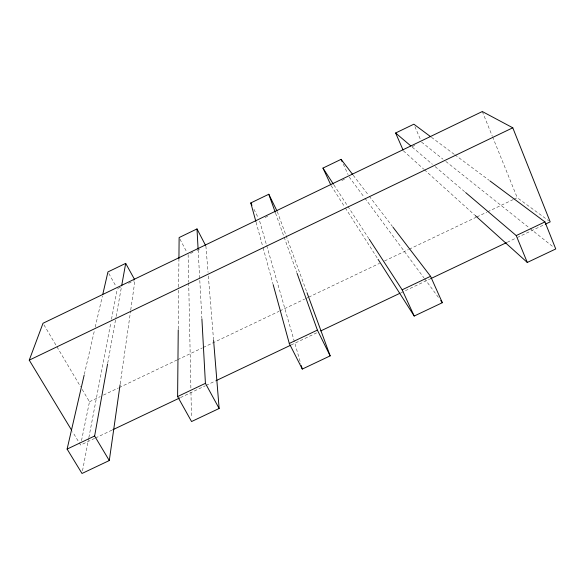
<?xml version="1.0" encoding="UTF-8"?>
<svg xmlns="http://www.w3.org/2000/svg" width="585" height="585" viewBox="0 0 585 585"><rect width="100%" height="100%" fill="white"/><g stroke="black" fill="none" stroke-linecap="round" stroke-linejoin="round"><path stroke-width="0.44" stroke-dasharray="2.92 2.19" d="M178.257 328.938L178.644 287.82M178.659 286.906L178.93 258.577M120.203 383.906L130.616 310.884M130.74 309.977L134.85 281.129M107.728 363.175L115.984 317.319M116.144 316.419L121.49 286.745M82.514 470.779L88.686 438.494M88.861 437.602L110.814 322.81M111.494 319.227L117.329 288.734M81.505 440.637L89.483 401.763L81.118 387.628M84.342 374.312L94.397 330.693M95.223 327.132L102.404 295.973M118.126 288.346L120.539 287.191M128.561 283.323L134.177 280.617M190.549 253.444L192.977 252.281M197.013 250.329L199.434 249.166M265.1 217.518L269.166 215.558M341.815 180.546L345.091 178.966M412.103 146.674L416.052 144.773M89.483 401.763L100.196 396.645M103.494 395.072L118.331 387.994M119.15 387.606L176.845 360.075M177.672 359.68L202.395 347.885M203.222 347.49L279.045 311.308M279.871 310.913L304.595 299.118M305.421 298.723L307.893 297.546M308.712 297.151L379.592 263.33M384.542 260.969L408.44 249.568M409.266 249.173L476.022 217.32M476.848 216.925L486.742 212.201M487.561 211.814L513.111 199.617M513.937 199.229L517.235 197.657L548.723 220.794M94.631 438.392L80.606 445.053L72.591 431.81M95.457 437.997L111.962 430.15M180.465 397.595L205.218 385.829M206.044 385.435L215.945 380.725M291.052 345.033L316.631 332.872M400.813 292.866L429.697 279.133M507.275 242.263L516.35 237.949M517.177 237.554L544.408 224.611M431.445 137.299L454.143 154.221M454.874 154.769L489.294 180.429M421.573 142.111L442.984 159.164M445.836 161.438L529.345 227.931M530.054 228.501L553.607 247.258M412.257 147.149L432.359 164.246M435.138 166.601L464.943 191.953M403.431 150.857L423.73 169.145M424.41 169.76L474.493 214.885M353.23 175.229L368.696 195.441M369.252 196.165L392.447 226.49M349.186 176.992L364.353 197.459M364.901 198.191L423.935 277.853M424.483 278.577L439.649 299.045M333.918 184.933L347.366 205.606M347.863 206.366L368.784 238.519M331.168 185.679L344.843 207.148M345.333 207.916L377.566 258.526M43.941 324.836L56.489 346.027M56.957 346.817L80.65 386.846M108.795 273.466L116.049 286.445M179.946 239.111L186.9 252.289M253.927 209.247L258.234 217.905M343.293 164.158L348.082 174.586M414.919 126.638L420.52 139.669M482.303 111.53L492.234 136.02M492.577 136.861L517.235 197.657M277.305 211.638L306.701 291.864M275.557 213.174L296.778 272.5M259.66 221.137L266.467 244.771M266.723 245.649L300.778 363.819M256.091 222.271L262.826 246.863M263.067 247.74L272.924 283.747M205.898 246.051L208.048 272.361M208.34 275.996L213.591 340.419M198.139 249.817L201.847 317.94M188.129 254.614L188.692 281.977M188.706 282.891L190.893 388.703M190.966 392.352L191.492 417.895"/><path stroke-width="0.88" d="M213.591 340.419L219.141 408.476L191.566 421.544L177.606 396.557L178.242 329.852M178.93 258.577L179.127 237.561L196.999 228.932L205.496 245.269M84.138 375.204L67.107 449.083L82.002 473.47L109.285 460.541L120.079 384.806M109.285 460.541L94.624 436.008L107.567 364.075M121.651 285.846L125.695 263.367L107.94 271.937L102.814 294.196M71.648 430.253L29.25 360.148L43.012 323.264L482.303 111.53L512.782 127.793L550.185 221.869L545.235 224.223M255.85 221.393L250.797 202.944L268.793 194.257L276.917 210.849M330.796 184.875L322.964 168.092L341.084 159.347L352.682 174.505M403.072 150.045L395.621 133.007L413.866 124.195L430.706 136.751M29.25 360.148L512.782 127.793M67.107 449.083L94.624 436.008M177.606 396.557L205.415 383.336L201.898 318.847M307.015 292.712L330.159 355.87L302.291 369.069L289.283 343.468L317.384 330.101L297.085 273.356M369.281 239.287L402.151 289.809L430.56 276.303L442.355 302.701L414.195 316.046L378.056 259.294M465.631 192.538L516.233 235.572L544.949 221.92L555.75 248.961L527.29 262.446L475.174 215.492M112.788 429.756L179.639 397.99M216.772 380.338L290.226 345.428M320.763 330.913L399.986 293.253M430.523 278.745L506.449 242.658M490.025 180.97L544.949 221.92M395.621 133.007L410.875 145.972M392.996 227.207L430.56 276.303M440.732 300.507L442.355 302.701M322.964 168.092L333.421 184.173M125.695 263.367L134.557 279.462M205.415 383.336L219.141 408.476M317.384 330.101L330.159 355.87M250.797 202.944L251.974 205.306M402.151 289.809L414.195 316.046M341.084 159.347L342.188 161.752M516.233 235.572L527.29 262.446M268.793 194.257L275.25 212.311M301.282 365.574L302.291 369.069M273.166 284.624L289.283 343.468M196.999 228.932L198.088 248.91"/></g></svg>
